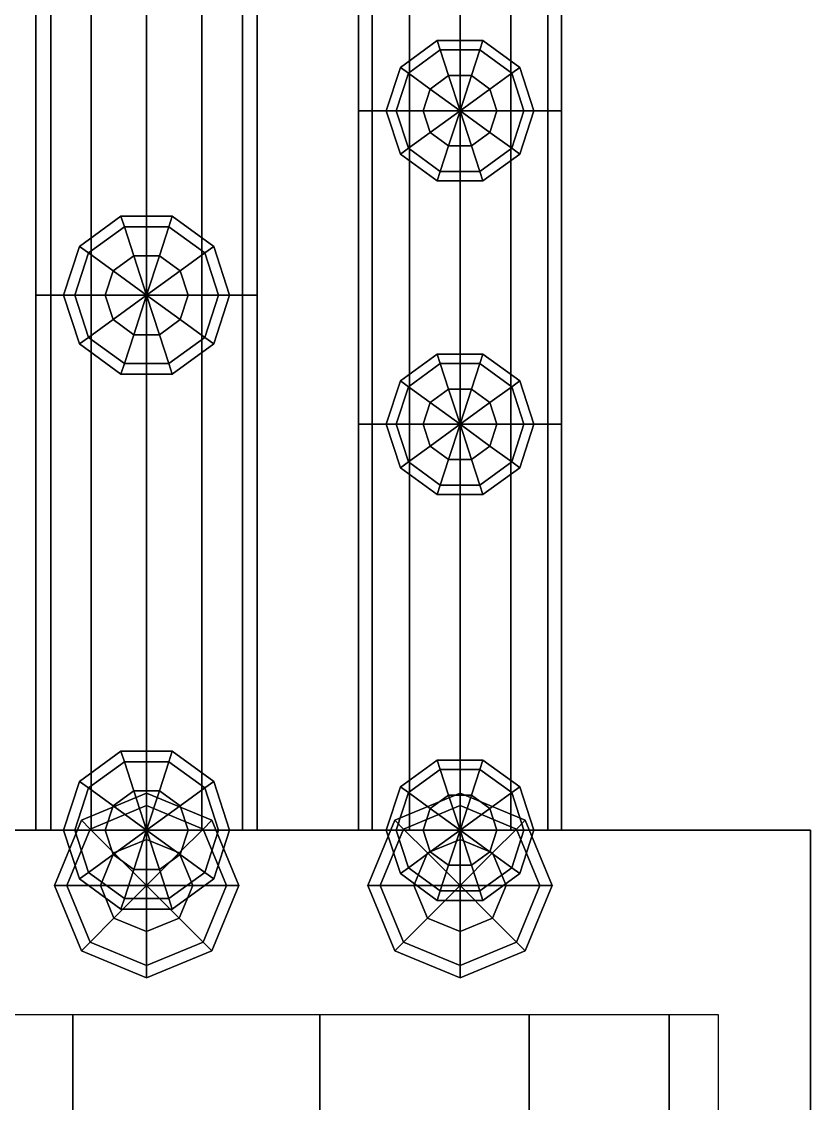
# Model space of a CAD drawing. Header units: metres. Extents: x -39 to 106, y -26 to 178.
# Drawn here: x 37.2 to 80, y 75.2 to 133.8 of the extents above; entities that cross this region are included whole.
import ezdxf

# ---------------------------------------------------------------- set-up
doc = ezdxf.new("R2010")
doc.units = ezdxf.units.M
for name, color, linetype in [('HAND_FINGER', 1, 'Continuous'), ('HAND_JOINT', 5, 'Continuous'), ('HAND_PALM', 3, 'Continuous')]:
    doc.layers.add(name, color=color, linetype=linetype)

msp = doc.modelspace()

# ---------------------------------------------------------------- linework, layer by layer
at = {"layer": 'HAND_FINGER'}
for points in [[(56.237, 129, 15.25), (55.5, 129, 12.5), (55.5, 143, 12.5), (56.237, 143, 15.25)], [(55.5, 129, 12.5), (56.237, 129, 9.75), (56.237, 143, 9.75), (55.5, 143, 12.5)], [(58.25, 129, 17.263), (56.237, 129, 15.25), (56.237, 143, 15.25), (58.25, 143, 17.263)], [(56.237, 129, 9.75), (58.25, 129, 7.737), (58.25, 143, 7.737), (56.237, 143, 9.75)], [(61, 129, 18), (58.25, 129, 17.263), (58.25, 143, 17.263), (61, 143, 18)], [(58.25, 129, 7.737), (61, 129, 7), (61, 143, 7), (58.25, 143, 7.737)], [(63.75, 129, 17.263), (61, 129, 18), (61, 143, 18), (63.75, 143, 17.263)], [(61, 129, 7), (63.75, 129, 7.737), (63.75, 143, 7.737), (61, 143, 7)], [(65.763, 129, 15.25), (63.75, 129, 17.263), (63.75, 143, 17.263), (65.763, 143, 15.25)], [(63.75, 129, 7.737), (65.763, 129, 9.75), (65.763, 143, 9.75), (63.75, 143, 7.737)], [(66.5, 129, 12.5), (65.763, 129, 15.25), (65.763, 143, 15.25), (66.5, 143, 12.5)], [(65.763, 129, 9.75), (66.5, 129, 12.5), (66.5, 143, 12.5), (65.763, 143, 9.75)], [(38.804, 119, 15.5), (38, 119, 12.5), (38, 141, 12.5), (38.804, 141, 15.5)], [(38, 119, 12.5), (38.804, 119, 9.5), (38.804, 141, 9.5), (38, 141, 12.5)], [(41, 119, 17.696), (38.804, 119, 15.5), (38.804, 141, 15.5), (41, 141, 17.696)], [(38.804, 119, 9.5), (41, 119, 7.304), (41, 141, 7.304), (38.804, 141, 9.5)], [(44, 119, 18.5), (41, 119, 17.696), (41, 141, 17.696), (44, 141, 18.5)], [(41, 119, 7.304), (44, 119, 6.5), (44, 141, 6.5), (41, 141, 7.304)], [(47, 119, 17.696), (44, 119, 18.5), (44, 141, 18.5), (47, 141, 17.696)], [(44, 119, 6.5), (47, 119, 7.304), (47, 141, 7.304), (44, 141, 6.5)], [(49.196, 119, 15.5), (47, 119, 17.696), (47, 141, 17.696), (49.196, 141, 15.5)], [(47, 119, 7.304), (49.196, 119, 9.5), (49.196, 141, 9.5), (47, 141, 7.304)], [(50, 119, 12.5), (49.196, 119, 15.5), (49.196, 141, 15.5), (50, 141, 12.5)], [(49.196, 119, 9.5), (50, 119, 12.5), (50, 141, 12.5), (49.196, 141, 9.5)], [(56.237, 112, 15.25), (55.5, 112, 12.5), (55.5, 129, 12.5), (56.237, 129, 15.25)], [(55.5, 112, 12.5), (56.237, 112, 9.75), (56.237, 129, 9.75), (55.5, 129, 12.5)], [(61, 129, 12.5), (56.237, 129, 15.25), (55.5, 129, 12.5), (61, 129, 12.5)], [(61, 129, 12.5), (55.5, 129, 12.5), (56.237, 129, 9.75), (61, 129, 12.5)], [(61, 129, 12.5), (56.237, 129, 15.25), (55.5, 129, 12.5), (61, 129, 12.5)], [(61, 129, 12.5), (55.5, 129, 12.5), (56.237, 129, 9.75), (61, 129, 12.5)], [(58.25, 112, 17.263), (56.237, 112, 15.25), (56.237, 129, 15.25), (58.25, 129, 17.263)], [(56.237, 112, 9.75), (58.25, 112, 7.737), (58.25, 129, 7.737), (56.237, 129, 9.75)], [(61, 129, 12.5), (58.25, 129, 17.263), (56.237, 129, 15.25), (61, 129, 12.5)], [(61, 129, 12.5), (56.237, 129, 9.75), (58.25, 129, 7.737), (61, 129, 12.5)], [(61, 129, 12.5), (58.25, 129, 17.263), (56.237, 129, 15.25), (61, 129, 12.5)], [(61, 129, 12.5), (56.237, 129, 9.75), (58.25, 129, 7.737), (61, 129, 12.5)], [(61, 112, 18), (58.25, 112, 17.263), (58.25, 129, 17.263), (61, 129, 18)], [(58.25, 112, 7.737), (61, 112, 7), (61, 129, 7), (58.25, 129, 7.737)], [(61, 129, 12.5), (61, 129, 18), (58.25, 129, 17.263), (61, 129, 12.5)], [(61, 129, 12.5), (58.25, 129, 7.737), (61, 129, 7), (61, 129, 12.5)], [(61, 129, 12.5), (61, 129, 18), (58.25, 129, 17.263), (61, 129, 12.5)], [(61, 129, 12.5), (58.25, 129, 7.737), (61, 129, 7), (61, 129, 12.5)], [(63.75, 112, 17.263), (61, 112, 18), (61, 129, 18), (63.75, 129, 17.263)], [(61, 112, 7), (63.75, 112, 7.737), (63.75, 129, 7.737), (61, 129, 7)], [(61, 129, 12.5), (66.5, 129, 12.5), (65.763, 129, 15.25), (61, 129, 12.5)], [(61, 129, 12.5), (65.763, 129, 15.25), (63.75, 129, 17.263), (61, 129, 12.5)], [(61, 129, 12.5), (63.75, 129, 17.263), (61, 129, 18), (61, 129, 12.5)], [(61, 129, 12.5), (61, 129, 7), (63.75, 129, 7.737), (61, 129, 12.5)], [(61, 129, 12.5), (63.75, 129, 7.737), (65.763, 129, 9.75), (61, 129, 12.5)], [(61, 129, 12.5), (65.763, 129, 9.75), (66.5, 129, 12.5), (61, 129, 12.5)], [(61, 129, 12.5), (66.5, 129, 12.5), (65.763, 129, 15.25), (61, 129, 12.5)], [(61, 129, 12.5), (65.763, 129, 15.25), (63.75, 129, 17.263), (61, 129, 12.5)], [(61, 129, 12.5), (63.75, 129, 17.263), (61, 129, 18), (61, 129, 12.5)], [(61, 129, 12.5), (61, 129, 7), (63.75, 129, 7.737), (61, 129, 12.5)], [(61, 129, 12.5), (63.75, 129, 7.737), (65.763, 129, 9.75), (61, 129, 12.5)], [(61, 129, 12.5), (65.763, 129, 9.75), (66.5, 129, 12.5), (61, 129, 12.5)], [(65.763, 112, 15.25), (63.75, 112, 17.263), (63.75, 129, 17.263), (65.763, 129, 15.25)], [(63.75, 112, 7.737), (65.763, 112, 9.75), (65.763, 129, 9.75), (63.75, 129, 7.737)], [(66.5, 112, 12.5), (65.763, 112, 15.25), (65.763, 129, 15.25), (66.5, 129, 12.5)], [(65.763, 112, 9.75), (66.5, 112, 12.5), (66.5, 129, 12.5), (65.763, 129, 9.75)], [(38.804, 90, 15.5), (38, 90, 12.5), (38, 119, 12.5), (38.804, 119, 15.5)], [(38, 90, 12.5), (38.804, 90, 9.5), (38.804, 119, 9.5), (38, 119, 12.5)], [(44, 119, 12.5), (38.804, 119, 15.5), (38, 119, 12.5), (44, 119, 12.5)], [(44, 119, 12.5), (38, 119, 12.5), (38.804, 119, 9.5), (44, 119, 12.5)], [(44, 119, 12.5), (38.804, 119, 15.5), (38, 119, 12.5), (44, 119, 12.5)], [(44, 119, 12.5), (38, 119, 12.5), (38.804, 119, 9.5), (44, 119, 12.5)], [(41, 90, 17.696), (38.804, 90, 15.5), (38.804, 119, 15.5), (41, 119, 17.696)], [(38.804, 90, 9.5), (41, 90, 7.304), (41, 119, 7.304), (38.804, 119, 9.5)], [(44, 119, 12.5), (41, 119, 17.696), (38.804, 119, 15.5), (44, 119, 12.5)], [(44, 119, 12.5), (38.804, 119, 9.5), (41, 119, 7.304), (44, 119, 12.5)], [(44, 119, 12.5), (41, 119, 17.696), (38.804, 119, 15.5), (44, 119, 12.5)], [(44, 119, 12.5), (38.804, 119, 9.5), (41, 119, 7.304), (44, 119, 12.5)], [(44, 90, 18.5), (41, 90, 17.696), (41, 119, 17.696), (44, 119, 18.5)], [(41, 90, 7.304), (44, 90, 6.5), (44, 119, 6.5), (41, 119, 7.304)], [(44, 119, 12.5), (44, 119, 18.5), (41, 119, 17.696), (44, 119, 12.5)], [(44, 119, 12.5), (41, 119, 7.304), (44, 119, 6.5), (44, 119, 12.5)], [(44, 119, 12.5), (44, 119, 18.5), (41, 119, 17.696), (44, 119, 12.5)], [(44, 119, 12.5), (41, 119, 7.304), (44, 119, 6.5), (44, 119, 12.5)], [(47, 90, 17.696), (44, 90, 18.5), (44, 119, 18.5), (47, 119, 17.696)], [(44, 90, 6.5), (47, 90, 7.304), (47, 119, 7.304), (44, 119, 6.5)], [(44, 119, 12.5), (50, 119, 12.5), (49.196, 119, 15.5), (44, 119, 12.5)], [(44, 119, 12.5), (49.196, 119, 15.5), (47, 119, 17.696), (44, 119, 12.5)], [(44, 119, 12.5), (47, 119, 17.696), (44, 119, 18.5), (44, 119, 12.5)], [(44, 119, 12.5), (44, 119, 6.5), (47, 119, 7.304), (44, 119, 12.5)], [(44, 119, 12.5), (47, 119, 7.304), (49.196, 119, 9.5), (44, 119, 12.5)], [(44, 119, 12.5), (49.196, 119, 9.5), (50, 119, 12.5), (44, 119, 12.5)], [(44, 119, 12.5), (50, 119, 12.5), (49.196, 119, 15.5), (44, 119, 12.5)], [(44, 119, 12.5), (49.196, 119, 15.5), (47, 119, 17.696), (44, 119, 12.5)], [(44, 119, 12.5), (47, 119, 17.696), (44, 119, 18.5), (44, 119, 12.5)], [(44, 119, 12.5), (44, 119, 6.5), (47, 119, 7.304), (44, 119, 12.5)], [(44, 119, 12.5), (47, 119, 7.304), (49.196, 119, 9.5), (44, 119, 12.5)], [(44, 119, 12.5), (49.196, 119, 9.5), (50, 119, 12.5), (44, 119, 12.5)], [(49.196, 90, 15.5), (47, 90, 17.696), (47, 119, 17.696), (49.196, 119, 15.5)], [(47, 90, 7.304), (49.196, 90, 9.5), (49.196, 119, 9.5), (47, 119, 7.304)], [(50, 90, 12.5), (49.196, 90, 15.5), (49.196, 119, 15.5), (50, 119, 12.5)], [(49.196, 90, 9.5), (50, 90, 12.5), (50, 119, 12.5), (49.196, 119, 9.5)], [(56.237, 90, 15.25), (55.5, 90, 12.5), (55.5, 112, 12.5), (56.237, 112, 15.25)], [(55.5, 90, 12.5), (56.237, 90, 9.75), (56.237, 112, 9.75), (55.5, 112, 12.5)], [(61, 112, 12.5), (56.237, 112, 15.25), (55.5, 112, 12.5), (61, 112, 12.5)], [(61, 112, 12.5), (55.5, 112, 12.5), (56.237, 112, 9.75), (61, 112, 12.5)], [(61, 112, 12.5), (56.237, 112, 15.25), (55.5, 112, 12.5), (61, 112, 12.5)], [(61, 112, 12.5), (55.5, 112, 12.5), (56.237, 112, 9.75), (61, 112, 12.5)], [(58.25, 90, 17.263), (56.237, 90, 15.25), (56.237, 112, 15.25), (58.25, 112, 17.263)], [(56.237, 90, 9.75), (58.25, 90, 7.737), (58.25, 112, 7.737), (56.237, 112, 9.75)], [(61, 112, 12.5), (58.25, 112, 17.263), (56.237, 112, 15.25), (61, 112, 12.5)], [(61, 112, 12.5), (56.237, 112, 9.75), (58.25, 112, 7.737), (61, 112, 12.5)], [(61, 112, 12.5), (58.25, 112, 17.263), (56.237, 112, 15.25), (61, 112, 12.5)], [(61, 112, 12.5), (56.237, 112, 9.75), (58.25, 112, 7.737), (61, 112, 12.5)], [(61, 90, 18), (58.25, 90, 17.263), (58.25, 112, 17.263), (61, 112, 18)], [(58.25, 90, 7.737), (61, 90, 7), (61, 112, 7), (58.25, 112, 7.737)], [(61, 112, 12.5), (61, 112, 18), (58.25, 112, 17.263), (61, 112, 12.5)], [(61, 112, 12.5), (58.25, 112, 7.737), (61, 112, 7), (61, 112, 12.5)], [(61, 112, 12.5), (61, 112, 18), (58.25, 112, 17.263), (61, 112, 12.5)], [(61, 112, 12.5), (58.25, 112, 7.737), (61, 112, 7), (61, 112, 12.5)], [(63.75, 90, 17.263), (61, 90, 18), (61, 112, 18), (63.75, 112, 17.263)], [(61, 90, 7), (63.75, 90, 7.737), (63.75, 112, 7.737), (61, 112, 7)], [(61, 112, 12.5), (66.5, 112, 12.5), (65.763, 112, 15.25), (61, 112, 12.5)], [(61, 112, 12.5), (65.763, 112, 15.25), (63.75, 112, 17.263), (61, 112, 12.5)], [(61, 112, 12.5), (63.75, 112, 17.263), (61, 112, 18), (61, 112, 12.5)], [(61, 112, 12.5), (61, 112, 7), (63.75, 112, 7.737), (61, 112, 12.5)], [(61, 112, 12.5), (63.75, 112, 7.737), (65.763, 112, 9.75), (61, 112, 12.5)], [(61, 112, 12.5), (65.763, 112, 9.75), (66.5, 112, 12.5), (61, 112, 12.5)], [(61, 112, 12.5), (66.5, 112, 12.5), (65.763, 112, 15.25), (61, 112, 12.5)], [(61, 112, 12.5), (65.763, 112, 15.25), (63.75, 112, 17.263), (61, 112, 12.5)], [(61, 112, 12.5), (63.75, 112, 17.263), (61, 112, 18), (61, 112, 12.5)], [(61, 112, 12.5), (61, 112, 7), (63.75, 112, 7.737), (61, 112, 12.5)], [(61, 112, 12.5), (63.75, 112, 7.737), (65.763, 112, 9.75), (61, 112, 12.5)], [(61, 112, 12.5), (65.763, 112, 9.75), (66.5, 112, 12.5), (61, 112, 12.5)], [(65.763, 90, 15.25), (63.75, 90, 17.263), (63.75, 112, 17.263), (65.763, 112, 15.25)], [(63.75, 90, 7.737), (65.763, 90, 9.75), (65.763, 112, 9.75), (63.75, 112, 7.737)], [(66.5, 90, 12.5), (65.763, 90, 15.25), (65.763, 112, 15.25), (66.5, 112, 12.5)], [(65.763, 90, 9.75), (66.5, 90, 12.5), (66.5, 112, 12.5), (65.763, 112, 9.75)], [(44, 90, 12.5), (38.804, 90, 15.5), (38, 90, 12.5), (44, 90, 12.5)], [(44, 90, 12.5), (38, 90, 12.5), (38.804, 90, 9.5), (44, 90, 12.5)], [(44, 90, 12.5), (41, 90, 17.696), (38.804, 90, 15.5), (44, 90, 12.5)], [(44, 90, 12.5), (38.804, 90, 9.5), (41, 90, 7.304), (44, 90, 12.5)], [(44, 90, 12.5), (44, 90, 18.5), (41, 90, 17.696), (44, 90, 12.5)], [(44, 90, 12.5), (41, 90, 7.304), (44, 90, 6.5), (44, 90, 12.5)], [(44, 90, 12.5), (50, 90, 12.5), (49.196, 90, 15.5), (44, 90, 12.5)], [(44, 90, 12.5), (49.196, 90, 15.5), (47, 90, 17.696), (44, 90, 12.5)], [(44, 90, 12.5), (47, 90, 17.696), (44, 90, 18.5), (44, 90, 12.5)], [(44, 90, 12.5), (44, 90, 6.5), (47, 90, 7.304), (44, 90, 12.5)], [(44, 90, 12.5), (47, 90, 7.304), (49.196, 90, 9.5), (44, 90, 12.5)], [(44, 90, 12.5), (49.196, 90, 9.5), (50, 90, 12.5), (44, 90, 12.5)], [(61, 90, 12.5), (56.237, 90, 15.25), (55.5, 90, 12.5), (61, 90, 12.5)], [(61, 90, 12.5), (55.5, 90, 12.5), (56.237, 90, 9.75), (61, 90, 12.5)], [(61, 90, 12.5), (58.25, 90, 17.263), (56.237, 90, 15.25), (61, 90, 12.5)], [(61, 90, 12.5), (56.237, 90, 9.75), (58.25, 90, 7.737), (61, 90, 12.5)], [(61, 90, 12.5), (61, 90, 18), (58.25, 90, 17.263), (61, 90, 12.5)], [(61, 90, 12.5), (58.25, 90, 7.737), (61, 90, 7), (61, 90, 12.5)], [(61, 90, 12.5), (66.5, 90, 12.5), (65.763, 90, 15.25), (61, 90, 12.5)], [(61, 90, 12.5), (65.763, 90, 15.25), (63.75, 90, 17.263), (61, 90, 12.5)], [(61, 90, 12.5), (63.75, 90, 17.263), (61, 90, 18), (61, 90, 12.5)], [(61, 90, 12.5), (61, 90, 7), (63.75, 90, 7.737), (61, 90, 12.5)], [(61, 90, 12.5), (63.75, 90, 7.737), (65.763, 90, 9.75), (61, 90, 12.5)], [(61, 90, 12.5), (65.763, 90, 9.75), (66.5, 90, 12.5), (61, 90, 12.5)]]:
    msp.add_3dface(points, dxfattribs=at)
at = {"layer": 'HAND_JOINT'}
for points in [[(59.93, 132.295, 10.5), (58.197, 131.036, 10.5), (57.764, 131.351, 12.5), (59.764, 132.804, 12.5)], [(59.764, 132.804, 12.5), (57.764, 131.351, 12.5), (58.197, 131.036, 14.5), (59.93, 132.295, 14.5)], [(62.07, 132.295, 10.5), (59.93, 132.295, 10.5), (59.764, 132.804, 12.5), (62.236, 132.804, 12.5)], [(62.236, 132.804, 12.5), (59.764, 132.804, 12.5), (59.93, 132.295, 14.5), (62.07, 132.295, 14.5)], [(63.803, 131.036, 10.5), (62.07, 132.295, 10.5), (62.236, 132.804, 12.5), (64.236, 131.351, 12.5)], [(64.236, 131.351, 12.5), (62.236, 132.804, 12.5), (62.07, 132.295, 14.5), (63.803, 131.036, 14.5)], [(60.382, 130.902, 9.036), (59.382, 130.176, 9.036), (58.197, 131.036, 10.5), (59.93, 132.295, 10.5)], [(59.93, 132.295, 14.5), (58.197, 131.036, 14.5), (59.382, 130.176, 15.964), (60.382, 130.902, 15.964)], [(61.618, 130.902, 9.036), (60.382, 130.902, 9.036), (59.93, 132.295, 10.5), (62.07, 132.295, 10.5)], [(62.07, 132.295, 14.5), (59.93, 132.295, 14.5), (60.382, 130.902, 15.964), (61.618, 130.902, 15.964)], [(62.618, 130.176, 9.036), (61.618, 130.902, 9.036), (62.07, 132.295, 10.5), (63.803, 131.036, 10.5)], [(63.803, 131.036, 14.5), (62.07, 132.295, 14.5), (61.618, 130.902, 15.964), (62.618, 130.176, 15.964)], [(58.197, 131.036, 10.5), (57.536, 129, 10.5), (57, 129, 12.5), (57.764, 131.351, 12.5)], [(57.764, 131.351, 12.5), (57, 129, 12.5), (57.536, 129, 14.5), (58.197, 131.036, 14.5)], [(64.464, 129, 10.5), (63.803, 131.036, 10.5), (64.236, 131.351, 12.5), (65, 129, 12.5)], [(65, 129, 12.5), (64.236, 131.351, 12.5), (63.803, 131.036, 14.5), (64.464, 129, 14.5)], [(59.382, 130.176, 9.036), (59, 129, 9.036), (57.536, 129, 10.5), (58.197, 131.036, 10.5)], [(58.197, 131.036, 14.5), (57.536, 129, 14.5), (59, 129, 15.964), (59.382, 130.176, 15.964)], [(61, 129, 8.5), (61, 129, 8.5), (59.382, 130.176, 9.036), (60.382, 130.902, 9.036)], [(60.382, 130.902, 15.964), (59.382, 130.176, 15.964), (61, 129, 16.5)], [(61, 129, 8.5), (61, 129, 8.5), (60.382, 130.902, 9.036), (61.618, 130.902, 9.036)], [(61.618, 130.902, 15.964), (60.382, 130.902, 15.964), (61, 129, 16.5)], [(61, 129, 8.5), (61, 129, 8.5), (61.618, 130.902, 9.036), (62.618, 130.176, 9.036)], [(62.618, 130.176, 15.964), (61.618, 130.902, 15.964), (61, 129, 16.5)], [(63, 129, 9.036), (62.618, 130.176, 9.036), (63.803, 131.036, 10.5), (64.464, 129, 10.5)], [(64.464, 129, 14.5), (63.803, 131.036, 14.5), (62.618, 130.176, 15.964), (63, 129, 15.964)], [(61, 129, 8.5), (61, 129, 8.5), (59, 129, 9.036), (59.382, 130.176, 9.036)], [(59.382, 130.176, 15.964), (59, 129, 15.964), (61, 129, 16.5)], [(61, 129, 8.5), (61, 129, 8.5), (62.618, 130.176, 9.036), (63, 129, 9.036)], [(63, 129, 15.964), (62.618, 130.176, 15.964), (61, 129, 16.5)], [(57.536, 129, 10.5), (58.197, 126.964, 10.5), (57.764, 126.649, 12.5), (57, 129, 12.5)], [(57, 129, 12.5), (57.764, 126.649, 12.5), (58.197, 126.964, 14.5), (57.536, 129, 14.5)], [(59, 129, 9.036), (59.382, 127.824, 9.036), (58.197, 126.964, 10.5), (57.536, 129, 10.5)], [(57.536, 129, 14.5), (58.197, 126.964, 14.5), (59.382, 127.824, 15.964), (59, 129, 15.964)], [(61, 129, 8.5), (61, 129, 8.5), (59.382, 127.824, 9.036), (59, 129, 9.036)], [(59, 129, 15.964), (59.382, 127.824, 15.964), (61, 129, 16.5)], [(61, 129, 8.5), (61, 129, 8.5), (60.382, 127.098, 9.036), (59.382, 127.824, 9.036)], [(59.382, 127.824, 15.964), (60.382, 127.098, 15.964), (61, 129, 16.5)], [(61, 129, 8.5), (61, 129, 8.5), (61.618, 127.098, 9.036), (60.382, 127.098, 9.036)], [(60.382, 127.098, 15.964), (61.618, 127.098, 15.964), (61, 129, 16.5)], [(61, 129, 8.5), (61, 129, 8.5), (62.618, 127.824, 9.036), (61.618, 127.098, 9.036)], [(61.618, 127.098, 15.964), (62.618, 127.824, 15.964), (61, 129, 16.5)], [(61, 129, 8.5), (61, 129, 8.5), (63, 129, 9.036), (62.618, 127.824, 9.036)], [(62.618, 127.824, 15.964), (63, 129, 15.964), (61, 129, 16.5)], [(62.618, 127.824, 9.036), (63, 129, 9.036), (64.464, 129, 10.5), (63.803, 126.964, 10.5)], [(63.803, 126.964, 14.5), (64.464, 129, 14.5), (63, 129, 15.964), (62.618, 127.824, 15.964)], [(63.803, 126.964, 10.5), (64.464, 129, 10.5), (65, 129, 12.5), (64.236, 126.649, 12.5)], [(64.236, 126.649, 12.5), (65, 129, 12.5), (64.464, 129, 14.5), (63.803, 126.964, 14.5)], [(59.382, 127.824, 9.036), (60.382, 127.098, 9.036), (59.93, 125.705, 10.5), (58.197, 126.964, 10.5)], [(58.197, 126.964, 14.5), (59.93, 125.705, 14.5), (60.382, 127.098, 15.964), (59.382, 127.824, 15.964)], [(61.618, 127.098, 9.036), (62.618, 127.824, 9.036), (63.803, 126.964, 10.5), (62.07, 125.705, 10.5)], [(62.07, 125.705, 14.5), (63.803, 126.964, 14.5), (62.618, 127.824, 15.964), (61.618, 127.098, 15.964)], [(58.197, 126.964, 10.5), (59.93, 125.705, 10.5), (59.764, 125.196, 12.5), (57.764, 126.649, 12.5)], [(57.764, 126.649, 12.5), (59.764, 125.196, 12.5), (59.93, 125.705, 14.5), (58.197, 126.964, 14.5)], [(60.382, 127.098, 9.036), (61.618, 127.098, 9.036), (62.07, 125.705, 10.5), (59.93, 125.705, 10.5)], [(59.93, 125.705, 14.5), (62.07, 125.705, 14.5), (61.618, 127.098, 15.964), (60.382, 127.098, 15.964)], [(62.07, 125.705, 10.5), (63.803, 126.964, 10.5), (64.236, 126.649, 12.5), (62.236, 125.196, 12.5)], [(62.236, 125.196, 12.5), (64.236, 126.649, 12.5), (63.803, 126.964, 14.5), (62.07, 125.705, 14.5)], [(59.93, 125.705, 10.5), (62.07, 125.705, 10.5), (62.236, 125.196, 12.5), (59.764, 125.196, 12.5)], [(59.764, 125.196, 12.5), (62.236, 125.196, 12.5), (62.07, 125.705, 14.5), (59.93, 125.705, 14.5)], [(42.796, 122.706, 10.25), (40.847, 121.291, 10.25), (40.359, 121.645, 12.5), (42.609, 123.28, 12.5)], [(42.609, 123.28, 12.5), (40.359, 121.645, 12.5), (40.847, 121.291, 14.75), (42.796, 122.706, 14.75)], [(45.204, 122.706, 10.25), (42.796, 122.706, 10.25), (42.609, 123.28, 12.5), (45.391, 123.28, 12.5)], [(45.391, 123.28, 12.5), (42.609, 123.28, 12.5), (42.796, 122.706, 14.75), (45.204, 122.706, 14.75)], [(47.153, 121.291, 10.25), (45.204, 122.706, 10.25), (45.391, 123.28, 12.5), (47.641, 121.645, 12.5)], [(47.641, 121.645, 12.5), (45.391, 123.28, 12.5), (45.204, 122.706, 14.75), (47.153, 121.291, 14.75)], [(43.305, 121.14, 8.603), (42.18, 120.323, 8.603), (40.847, 121.291, 10.25), (42.796, 122.706, 10.25)], [(42.796, 122.706, 14.75), (40.847, 121.291, 14.75), (42.18, 120.323, 16.397), (43.305, 121.14, 16.397)], [(44.695, 121.14, 8.603), (43.305, 121.14, 8.603), (42.796, 122.706, 10.25), (45.204, 122.706, 10.25)], [(45.204, 122.706, 14.75), (42.796, 122.706, 14.75), (43.305, 121.14, 16.397), (44.695, 121.14, 16.397)], [(45.82, 120.323, 8.603), (44.695, 121.14, 8.603), (45.204, 122.706, 10.25), (47.153, 121.291, 10.25)], [(47.153, 121.291, 14.75), (45.204, 122.706, 14.75), (44.695, 121.14, 16.397), (45.82, 120.323, 16.397)], [(40.847, 121.291, 10.25), (40.103, 119, 10.25), (39.5, 119, 12.5), (40.359, 121.645, 12.5)], [(40.359, 121.645, 12.5), (39.5, 119, 12.5), (40.103, 119, 14.75), (40.847, 121.291, 14.75)], [(47.897, 119, 10.25), (47.153, 121.291, 10.25), (47.641, 121.645, 12.5), (48.5, 119, 12.5)], [(48.5, 119, 12.5), (47.641, 121.645, 12.5), (47.153, 121.291, 14.75), (47.897, 119, 14.75)], [(42.18, 120.323, 8.603), (41.75, 119, 8.603), (40.103, 119, 10.25), (40.847, 121.291, 10.25)], [(40.847, 121.291, 14.75), (40.103, 119, 14.75), (41.75, 119, 16.397), (42.18, 120.323, 16.397)], [(44, 119, 8), (44, 119, 8), (42.18, 120.323, 8.603), (43.305, 121.14, 8.603)], [(43.305, 121.14, 16.397), (42.18, 120.323, 16.397), (44, 119, 17)], [(44, 119, 8), (44, 119, 8), (43.305, 121.14, 8.603), (44.695, 121.14, 8.603)], [(44.695, 121.14, 16.397), (43.305, 121.14, 16.397), (44, 119, 17)], [(44, 119, 8), (44, 119, 8), (44.695, 121.14, 8.603), (45.82, 120.323, 8.603)], [(45.82, 120.323, 16.397), (44.695, 121.14, 16.397), (44, 119, 17)], [(46.25, 119, 8.603), (45.82, 120.323, 8.603), (47.153, 121.291, 10.25), (47.897, 119, 10.25)], [(47.897, 119, 14.75), (47.153, 121.291, 14.75), (45.82, 120.323, 16.397), (46.25, 119, 16.397)], [(44, 119, 8), (44, 119, 8), (41.75, 119, 8.603), (42.18, 120.323, 8.603)], [(42.18, 120.323, 16.397), (41.75, 119, 16.397), (44, 119, 17)], [(44, 119, 8), (44, 119, 8), (45.82, 120.323, 8.603), (46.25, 119, 8.603)], [(46.25, 119, 16.397), (45.82, 120.323, 16.397), (44, 119, 17)], [(40.103, 119, 10.25), (40.847, 116.709, 10.25), (40.359, 116.355, 12.5), (39.5, 119, 12.5)], [(39.5, 119, 12.5), (40.359, 116.355, 12.5), (40.847, 116.709, 14.75), (40.103, 119, 14.75)], [(41.75, 119, 8.603), (42.18, 117.677, 8.603), (40.847, 116.709, 10.25), (40.103, 119, 10.25)], [(40.103, 119, 14.75), (40.847, 116.709, 14.75), (42.18, 117.677, 16.397), (41.75, 119, 16.397)], [(44, 119, 8), (44, 119, 8), (42.18, 117.677, 8.603), (41.75, 119, 8.603)], [(41.75, 119, 16.397), (42.18, 117.677, 16.397), (44, 119, 17)], [(44, 119, 8), (44, 119, 8), (43.305, 116.86, 8.603), (42.18, 117.677, 8.603)], [(42.18, 117.677, 16.397), (43.305, 116.86, 16.397), (44, 119, 17)], [(44, 119, 8), (44, 119, 8), (44.695, 116.86, 8.603), (43.305, 116.86, 8.603)], [(43.305, 116.86, 16.397), (44.695, 116.86, 16.397), (44, 119, 17)], [(44, 119, 8), (44, 119, 8), (45.82, 117.677, 8.603), (44.695, 116.86, 8.603)], [(44.695, 116.86, 16.397), (45.82, 117.677, 16.397), (44, 119, 17)], [(44, 119, 8), (44, 119, 8), (46.25, 119, 8.603), (45.82, 117.677, 8.603)], [(45.82, 117.677, 16.397), (46.25, 119, 16.397), (44, 119, 17)], [(45.82, 117.677, 8.603), (46.25, 119, 8.603), (47.897, 119, 10.25), (47.153, 116.709, 10.25)], [(47.153, 116.709, 14.75), (47.897, 119, 14.75), (46.25, 119, 16.397), (45.82, 117.677, 16.397)], [(47.153, 116.709, 10.25), (47.897, 119, 10.25), (48.5, 119, 12.5), (47.641, 116.355, 12.5)], [(47.641, 116.355, 12.5), (48.5, 119, 12.5), (47.897, 119, 14.75), (47.153, 116.709, 14.75)], [(42.18, 117.677, 8.603), (43.305, 116.86, 8.603), (42.796, 115.294, 10.25), (40.847, 116.709, 10.25)], [(40.847, 116.709, 14.75), (42.796, 115.294, 14.75), (43.305, 116.86, 16.397), (42.18, 117.677, 16.397)], [(44.695, 116.86, 8.603), (45.82, 117.677, 8.603), (47.153, 116.709, 10.25), (45.204, 115.294, 10.25)], [(45.204, 115.294, 14.75), (47.153, 116.709, 14.75), (45.82, 117.677, 16.397), (44.695, 116.86, 16.397)], [(40.847, 116.709, 10.25), (42.796, 115.294, 10.25), (42.609, 114.72, 12.5), (40.359, 116.355, 12.5)], [(40.359, 116.355, 12.5), (42.609, 114.72, 12.5), (42.796, 115.294, 14.75), (40.847, 116.709, 14.75)], [(43.305, 116.86, 8.603), (44.695, 116.86, 8.603), (45.204, 115.294, 10.25), (42.796, 115.294, 10.25)], [(42.796, 115.294, 14.75), (45.204, 115.294, 14.75), (44.695, 116.86, 16.397), (43.305, 116.86, 16.397)], [(45.204, 115.294, 10.25), (47.153, 116.709, 10.25), (47.641, 116.355, 12.5), (45.391, 114.72, 12.5)], [(45.391, 114.72, 12.5), (47.641, 116.355, 12.5), (47.153, 116.709, 14.75), (45.204, 115.294, 14.75)], [(59.93, 115.295, 10.5), (58.197, 114.036, 10.5), (57.764, 114.351, 12.5), (59.764, 115.804, 12.5)], [(59.764, 115.804, 12.5), (57.764, 114.351, 12.5), (58.197, 114.036, 14.5), (59.93, 115.295, 14.5)], [(62.07, 115.295, 10.5), (59.93, 115.295, 10.5), (59.764, 115.804, 12.5), (62.236, 115.804, 12.5)], [(62.236, 115.804, 12.5), (59.764, 115.804, 12.5), (59.93, 115.295, 14.5), (62.07, 115.295, 14.5)], [(63.803, 114.036, 10.5), (62.07, 115.295, 10.5), (62.236, 115.804, 12.5), (64.236, 114.351, 12.5)], [(64.236, 114.351, 12.5), (62.236, 115.804, 12.5), (62.07, 115.295, 14.5), (63.803, 114.036, 14.5)], [(42.796, 115.294, 10.25), (45.204, 115.294, 10.25), (45.391, 114.72, 12.5), (42.609, 114.72, 12.5)], [(42.609, 114.72, 12.5), (45.391, 114.72, 12.5), (45.204, 115.294, 14.75), (42.796, 115.294, 14.75)], [(60.382, 113.902, 9.036), (59.382, 113.176, 9.036), (58.197, 114.036, 10.5), (59.93, 115.295, 10.5)], [(59.93, 115.295, 14.5), (58.197, 114.036, 14.5), (59.382, 113.176, 15.964), (60.382, 113.902, 15.964)], [(61.618, 113.902, 9.036), (60.382, 113.902, 9.036), (59.93, 115.295, 10.5), (62.07, 115.295, 10.5)], [(62.07, 115.295, 14.5), (59.93, 115.295, 14.5), (60.382, 113.902, 15.964), (61.618, 113.902, 15.964)], [(62.618, 113.176, 9.036), (61.618, 113.902, 9.036), (62.07, 115.295, 10.5), (63.803, 114.036, 10.5)], [(63.803, 114.036, 14.5), (62.07, 115.295, 14.5), (61.618, 113.902, 15.964), (62.618, 113.176, 15.964)], [(58.197, 114.036, 10.5), (57.536, 112, 10.5), (57, 112, 12.5), (57.764, 114.351, 12.5)], [(57.764, 114.351, 12.5), (57, 112, 12.5), (57.536, 112, 14.5), (58.197, 114.036, 14.5)], [(64.464, 112, 10.5), (63.803, 114.036, 10.5), (64.236, 114.351, 12.5), (65, 112, 12.5)], [(65, 112, 12.5), (64.236, 114.351, 12.5), (63.803, 114.036, 14.5), (64.464, 112, 14.5)], [(59.382, 113.176, 9.036), (59, 112, 9.036), (57.536, 112, 10.5), (58.197, 114.036, 10.5)], [(58.197, 114.036, 14.5), (57.536, 112, 14.5), (59, 112, 15.964), (59.382, 113.176, 15.964)], [(61, 112, 8.5), (61, 112, 8.5), (59.382, 113.176, 9.036), (60.382, 113.902, 9.036)], [(60.382, 113.902, 15.964), (59.382, 113.176, 15.964), (61, 112, 16.5)], [(61, 112, 8.5), (61, 112, 8.5), (60.382, 113.902, 9.036), (61.618, 113.902, 9.036)], [(61.618, 113.902, 15.964), (60.382, 113.902, 15.964), (61, 112, 16.5)], [(61, 112, 8.5), (61, 112, 8.5), (61.618, 113.902, 9.036), (62.618, 113.176, 9.036)], [(62.618, 113.176, 15.964), (61.618, 113.902, 15.964), (61, 112, 16.5)], [(63, 112, 9.036), (62.618, 113.176, 9.036), (63.803, 114.036, 10.5), (64.464, 112, 10.5)], [(64.464, 112, 14.5), (63.803, 114.036, 14.5), (62.618, 113.176, 15.964), (63, 112, 15.964)], [(61, 112, 8.5), (61, 112, 8.5), (59, 112, 9.036), (59.382, 113.176, 9.036)], [(59.382, 113.176, 15.964), (59, 112, 15.964), (61, 112, 16.5)], [(61, 112, 8.5), (61, 112, 8.5), (62.618, 113.176, 9.036), (63, 112, 9.036)], [(63, 112, 15.964), (62.618, 113.176, 15.964), (61, 112, 16.5)], [(57.536, 112, 10.5), (58.197, 109.964, 10.5), (57.764, 109.649, 12.5), (57, 112, 12.5)], [(57, 112, 12.5), (57.764, 109.649, 12.5), (58.197, 109.964, 14.5), (57.536, 112, 14.5)], [(59, 112, 9.036), (59.382, 110.824, 9.036), (58.197, 109.964, 10.5), (57.536, 112, 10.5)], [(57.536, 112, 14.5), (58.197, 109.964, 14.5), (59.382, 110.824, 15.964), (59, 112, 15.964)], [(61, 112, 8.5), (61, 112, 8.5), (59.382, 110.824, 9.036), (59, 112, 9.036)], [(59, 112, 15.964), (59.382, 110.824, 15.964), (61, 112, 16.5)], [(61, 112, 8.5), (61, 112, 8.5), (60.382, 110.098, 9.036), (59.382, 110.824, 9.036)], [(59.382, 110.824, 15.964), (60.382, 110.098, 15.964), (61, 112, 16.5)], [(61, 112, 8.5), (61, 112, 8.5), (61.618, 110.098, 9.036), (60.382, 110.098, 9.036)], [(60.382, 110.098, 15.964), (61.618, 110.098, 15.964), (61, 112, 16.5)], [(61, 112, 8.5), (61, 112, 8.5), (62.618, 110.824, 9.036), (61.618, 110.098, 9.036)], [(61.618, 110.098, 15.964), (62.618, 110.824, 15.964), (61, 112, 16.5)], [(61, 112, 8.5), (61, 112, 8.5), (63, 112, 9.036), (62.618, 110.824, 9.036)], [(62.618, 110.824, 15.964), (63, 112, 15.964), (61, 112, 16.5)], [(62.618, 110.824, 9.036), (63, 112, 9.036), (64.464, 112, 10.5), (63.803, 109.964, 10.5)], [(63.803, 109.964, 14.5), (64.464, 112, 14.5), (63, 112, 15.964), (62.618, 110.824, 15.964)], [(63.803, 109.964, 10.5), (64.464, 112, 10.5), (65, 112, 12.5), (64.236, 109.649, 12.5)], [(64.236, 109.649, 12.5), (65, 112, 12.5), (64.464, 112, 14.5), (63.803, 109.964, 14.5)], [(59.382, 110.824, 9.036), (60.382, 110.098, 9.036), (59.93, 108.705, 10.5), (58.197, 109.964, 10.5)], [(58.197, 109.964, 14.5), (59.93, 108.705, 14.5), (60.382, 110.098, 15.964), (59.382, 110.824, 15.964)], [(61.618, 110.098, 9.036), (62.618, 110.824, 9.036), (63.803, 109.964, 10.5), (62.07, 108.705, 10.5)], [(62.07, 108.705, 14.5), (63.803, 109.964, 14.5), (62.618, 110.824, 15.964), (61.618, 110.098, 15.964)], [(58.197, 109.964, 10.5), (59.93, 108.705, 10.5), (59.764, 108.196, 12.5), (57.764, 109.649, 12.5)], [(57.764, 109.649, 12.5), (59.764, 108.196, 12.5), (59.93, 108.705, 14.5), (58.197, 109.964, 14.5)], [(60.382, 110.098, 9.036), (61.618, 110.098, 9.036), (62.07, 108.705, 10.5), (59.93, 108.705, 10.5)], [(59.93, 108.705, 14.5), (62.07, 108.705, 14.5), (61.618, 110.098, 15.964), (60.382, 110.098, 15.964)], [(62.07, 108.705, 10.5), (63.803, 109.964, 10.5), (64.236, 109.649, 12.5), (62.236, 108.196, 12.5)], [(62.236, 108.196, 12.5), (64.236, 109.649, 12.5), (63.803, 109.964, 14.5), (62.07, 108.705, 14.5)], [(59.93, 108.705, 10.5), (62.07, 108.705, 10.5), (62.236, 108.196, 12.5), (59.764, 108.196, 12.5)], [(59.764, 108.196, 12.5), (62.236, 108.196, 12.5), (62.07, 108.705, 14.5), (59.93, 108.705, 14.5)], [(42.796, 93.706, 10.25), (40.847, 92.291, 10.25), (40.359, 92.645, 12.5), (42.609, 94.28, 12.5)], [(42.609, 94.28, 12.5), (40.359, 92.645, 12.5), (40.847, 92.291, 14.75), (42.796, 93.706, 14.75)], [(45.204, 93.706, 10.25), (42.796, 93.706, 10.25), (42.609, 94.28, 12.5), (45.391, 94.28, 12.5)], [(45.391, 94.28, 12.5), (42.609, 94.28, 12.5), (42.796, 93.706, 14.75), (45.204, 93.706, 14.75)], [(47.153, 92.291, 10.25), (45.204, 93.706, 10.25), (45.391, 94.28, 12.5), (47.641, 92.645, 12.5)], [(47.641, 92.645, 12.5), (45.391, 94.28, 12.5), (45.204, 93.706, 14.75), (47.153, 92.291, 14.75)], [(43.305, 92.14, 8.603), (42.18, 91.323, 8.603), (40.847, 92.291, 10.25), (42.796, 93.706, 10.25)], [(42.796, 93.706, 14.75), (40.847, 92.291, 14.75), (42.18, 91.323, 16.397), (43.305, 92.14, 16.397)], [(44.695, 92.14, 8.603), (43.305, 92.14, 8.603), (42.796, 93.706, 10.25), (45.204, 93.706, 10.25)], [(45.204, 93.706, 14.75), (42.796, 93.706, 14.75), (43.305, 92.14, 16.397), (44.695, 92.14, 16.397)], [(45.82, 91.323, 8.603), (44.695, 92.14, 8.603), (45.204, 93.706, 10.25), (47.153, 92.291, 10.25)], [(47.153, 92.291, 14.75), (45.204, 93.706, 14.75), (44.695, 92.14, 16.397), (45.82, 91.323, 16.397)], [(59.93, 93.295, 10.5), (58.197, 92.036, 10.5), (57.764, 92.351, 12.5), (59.764, 93.804, 12.5)], [(59.764, 93.804, 12.5), (57.764, 92.351, 12.5), (58.197, 92.036, 14.5), (59.93, 93.295, 14.5)], [(60.382, 91.902, 9.036), (59.382, 91.176, 9.036), (58.197, 92.036, 10.5), (59.93, 93.295, 10.5)], [(59.93, 93.295, 14.5), (58.197, 92.036, 14.5), (59.382, 91.176, 15.964), (60.382, 91.902, 15.964)], [(62.07, 93.295, 10.5), (59.93, 93.295, 10.5), (59.764, 93.804, 12.5), (62.236, 93.804, 12.5)], [(62.236, 93.804, 12.5), (59.764, 93.804, 12.5), (59.93, 93.295, 14.5), (62.07, 93.295, 14.5)], [(61.618, 91.902, 9.036), (60.382, 91.902, 9.036), (59.93, 93.295, 10.5), (62.07, 93.295, 10.5)], [(62.07, 93.295, 14.5), (59.93, 93.295, 14.5), (60.382, 91.902, 15.964), (61.618, 91.902, 15.964)], [(62.618, 91.176, 9.036), (61.618, 91.902, 9.036), (62.07, 93.295, 10.5), (63.803, 92.036, 10.5)], [(63.803, 92.036, 14.5), (62.07, 93.295, 14.5), (61.618, 91.902, 15.964), (62.618, 91.176, 15.964)], [(63.803, 92.036, 10.5), (62.07, 93.295, 10.5), (62.236, 93.804, 12.5), (64.236, 92.351, 12.5)], [(64.236, 92.351, 12.5), (62.236, 93.804, 12.5), (62.07, 93.295, 14.5), (63.803, 92.036, 14.5)], [(40.847, 92.291, 10.25), (40.103, 90, 10.25), (39.5, 90, 12.5), (40.359, 92.645, 12.5)], [(40.359, 92.645, 12.5), (39.5, 90, 12.5), (40.103, 90, 14.75), (40.847, 92.291, 14.75)], [(42.18, 91.323, 8.603), (41.75, 90, 8.603), (40.103, 90, 10.25), (40.847, 92.291, 10.25)], [(40.847, 92.291, 14.75), (40.103, 90, 14.75), (41.75, 90, 16.397), (42.18, 91.323, 16.397)], [(44, 90, 8), (44, 90, 8), (42.18, 91.323, 8.603), (43.305, 92.14, 8.603)], [(43.305, 92.14, 16.397), (42.18, 91.323, 16.397), (44, 90, 17)], [(44, 90, 8), (44, 90, 8), (43.305, 92.14, 8.603), (44.695, 92.14, 8.603)], [(44.695, 92.14, 16.397), (43.305, 92.14, 16.397), (44, 90, 17)], [(44, 90, 8), (44, 90, 8), (44.695, 92.14, 8.603), (45.82, 91.323, 8.603)], [(45.82, 91.323, 16.397), (44.695, 92.14, 16.397), (44, 90, 17)], [(46.25, 90, 8.603), (45.82, 91.323, 8.603), (47.153, 92.291, 10.25), (47.897, 90, 10.25)], [(47.897, 90, 14.75), (47.153, 92.291, 14.75), (45.82, 91.323, 16.397), (46.25, 90, 16.397)], [(47.897, 90, 10.25), (47.153, 92.291, 10.25), (47.641, 92.645, 12.5), (48.5, 90, 12.5)], [(48.5, 90, 12.5), (47.641, 92.645, 12.5), (47.153, 92.291, 14.75), (47.897, 90, 14.75)], [(58.197, 92.036, 10.5), (57.536, 90, 10.5), (57, 90, 12.5), (57.764, 92.351, 12.5)], [(57.764, 92.351, 12.5), (57, 90, 12.5), (57.536, 90, 14.5), (58.197, 92.036, 14.5)], [(64.464, 90, 10.5), (63.803, 92.036, 10.5), (64.236, 92.351, 12.5), (65, 90, 12.5)], [(65, 90, 12.5), (64.236, 92.351, 12.5), (63.803, 92.036, 14.5), (64.464, 90, 14.5)], [(59.382, 91.176, 9.036), (59, 90, 9.036), (57.536, 90, 10.5), (58.197, 92.036, 10.5)], [(58.197, 92.036, 14.5), (57.536, 90, 14.5), (59, 90, 15.964), (59.382, 91.176, 15.964)], [(61, 90, 8.5), (61, 90, 8.5), (59.382, 91.176, 9.036), (60.382, 91.902, 9.036)], [(60.382, 91.902, 15.964), (59.382, 91.176, 15.964), (61, 90, 16.5)], [(61, 90, 8.5), (61, 90, 8.5), (60.382, 91.902, 9.036), (61.618, 91.902, 9.036)], [(61.618, 91.902, 15.964), (60.382, 91.902, 15.964), (61, 90, 16.5)], [(61, 90, 8.5), (61, 90, 8.5), (61.618, 91.902, 9.036), (62.618, 91.176, 9.036)], [(62.618, 91.176, 15.964), (61.618, 91.902, 15.964), (61, 90, 16.5)], [(63, 90, 9.036), (62.618, 91.176, 9.036), (63.803, 92.036, 10.5), (64.464, 90, 10.5)], [(64.464, 90, 14.5), (63.803, 92.036, 14.5), (62.618, 91.176, 15.964), (63, 90, 15.964)], [(44, 90, 8), (44, 90, 8), (41.75, 90, 8.603), (42.18, 91.323, 8.603)], [(42.18, 91.323, 16.397), (41.75, 90, 16.397), (44, 90, 17)], [(44, 90, 8), (44, 90, 8), (45.82, 91.323, 8.603), (46.25, 90, 8.603)], [(46.25, 90, 16.397), (45.82, 91.323, 16.397), (44, 90, 17)], [(61, 90, 8.5), (61, 90, 8.5), (59, 90, 9.036), (59.382, 91.176, 9.036)], [(59.382, 91.176, 15.964), (59, 90, 15.964), (61, 90, 16.5)], [(61, 90, 8.5), (61, 90, 8.5), (62.618, 91.176, 9.036), (63, 90, 9.036)], [(63, 90, 15.964), (62.618, 91.176, 15.964), (61, 90, 16.5)], [(40.103, 90, 10.25), (40.847, 87.709, 10.25), (40.359, 87.355, 12.5), (39.5, 90, 12.5)], [(39.5, 90, 12.5), (40.359, 87.355, 12.5), (40.847, 87.709, 14.75), (40.103, 90, 14.75)], [(41.75, 90, 8.603), (42.18, 88.677, 8.603), (40.847, 87.709, 10.25), (40.103, 90, 10.25)], [(40.103, 90, 14.75), (40.847, 87.709, 14.75), (42.18, 88.677, 16.397), (41.75, 90, 16.397)], [(44, 90, 8), (44, 90, 8), (42.18, 88.677, 8.603), (41.75, 90, 8.603)], [(41.75, 90, 16.397), (42.18, 88.677, 16.397), (44, 90, 17)], [(44, 90, 8), (44, 90, 8), (43.305, 87.86, 8.603), (42.18, 88.677, 8.603)], [(42.18, 88.677, 16.397), (43.305, 87.86, 16.397), (44, 90, 17)], [(44, 90, 8), (44, 90, 8), (44.695, 87.86, 8.603), (43.305, 87.86, 8.603)], [(43.305, 87.86, 16.397), (44.695, 87.86, 16.397), (44, 90, 17)], [(44, 90, 8), (44, 90, 8), (45.82, 88.677, 8.603), (44.695, 87.86, 8.603)], [(44.695, 87.86, 16.397), (45.82, 88.677, 16.397), (44, 90, 17)], [(44, 90, 8), (44, 90, 8), (46.25, 90, 8.603), (45.82, 88.677, 8.603)], [(45.82, 88.677, 16.397), (46.25, 90, 16.397), (44, 90, 17)], [(45.82, 88.677, 8.603), (46.25, 90, 8.603), (47.897, 90, 10.25), (47.153, 87.709, 10.25)], [(47.153, 87.709, 14.75), (47.897, 90, 14.75), (46.25, 90, 16.397), (45.82, 88.677, 16.397)], [(47.153, 87.709, 10.25), (47.897, 90, 10.25), (48.5, 90, 12.5), (47.641, 87.355, 12.5)], [(47.641, 87.355, 12.5), (48.5, 90, 12.5), (47.897, 90, 14.75), (47.153, 87.709, 14.75)], [(57.536, 90, 10.5), (58.197, 87.964, 10.5), (57.764, 87.649, 12.5), (57, 90, 12.5)], [(57, 90, 12.5), (57.764, 87.649, 12.5), (58.197, 87.964, 14.5), (57.536, 90, 14.5)], [(59, 90, 9.036), (59.382, 88.824, 9.036), (58.197, 87.964, 10.5), (57.536, 90, 10.5)], [(57.536, 90, 14.5), (58.197, 87.964, 14.5), (59.382, 88.824, 15.964), (59, 90, 15.964)], [(61, 90, 8.5), (61, 90, 8.5), (59.382, 88.824, 9.036), (59, 90, 9.036)], [(59, 90, 15.964), (59.382, 88.824, 15.964), (61, 90, 16.5)], [(61, 90, 8.5), (61, 90, 8.5), (60.382, 88.098, 9.036), (59.382, 88.824, 9.036)], [(59.382, 88.824, 15.964), (60.382, 88.098, 15.964), (61, 90, 16.5)], [(61, 90, 8.5), (61, 90, 8.5), (61.618, 88.098, 9.036), (60.382, 88.098, 9.036)], [(60.382, 88.098, 15.964), (61.618, 88.098, 15.964), (61, 90, 16.5)], [(61, 90, 8.5), (61, 90, 8.5), (62.618, 88.824, 9.036), (61.618, 88.098, 9.036)], [(61.618, 88.098, 15.964), (62.618, 88.824, 15.964), (61, 90, 16.5)], [(61, 90, 8.5), (61, 90, 8.5), (63, 90, 9.036), (62.618, 88.824, 9.036)], [(62.618, 88.824, 15.964), (63, 90, 15.964), (61, 90, 16.5)], [(62.618, 88.824, 9.036), (63, 90, 9.036), (64.464, 90, 10.5), (63.803, 87.964, 10.5)], [(63.803, 87.964, 14.5), (64.464, 90, 14.5), (63, 90, 15.964), (62.618, 88.824, 15.964)], [(63.803, 87.964, 10.5), (64.464, 90, 10.5), (65, 90, 12.5), (64.236, 87.649, 12.5)], [(64.236, 87.649, 12.5), (65, 90, 12.5), (64.464, 90, 14.5), (63.803, 87.964, 14.5)], [(42.18, 88.677, 8.603), (43.305, 87.86, 8.603), (42.796, 86.294, 10.25), (40.847, 87.709, 10.25)], [(40.847, 87.709, 14.75), (42.796, 86.294, 14.75), (43.305, 87.86, 16.397), (42.18, 88.677, 16.397)], [(44.695, 87.86, 8.603), (45.82, 88.677, 8.603), (47.153, 87.709, 10.25), (45.204, 86.294, 10.25)], [(45.204, 86.294, 14.75), (47.153, 87.709, 14.75), (45.82, 88.677, 16.397), (44.695, 87.86, 16.397)], [(59.382, 88.824, 9.036), (60.382, 88.098, 9.036), (59.93, 86.705, 10.5), (58.197, 87.964, 10.5)], [(58.197, 87.964, 14.5), (59.93, 86.705, 14.5), (60.382, 88.098, 15.964), (59.382, 88.824, 15.964)], [(61.618, 88.098, 9.036), (62.618, 88.824, 9.036), (63.803, 87.964, 10.5), (62.07, 86.705, 10.5)], [(62.07, 86.705, 14.5), (63.803, 87.964, 14.5), (62.618, 88.824, 15.964), (61.618, 88.098, 15.964)], [(58.197, 87.964, 10.5), (59.93, 86.705, 10.5), (59.764, 86.196, 12.5), (57.764, 87.649, 12.5)], [(57.764, 87.649, 12.5), (59.764, 86.196, 12.5), (59.93, 86.705, 14.5), (58.197, 87.964, 14.5)], [(60.382, 88.098, 9.036), (61.618, 88.098, 9.036), (62.07, 86.705, 10.5), (59.93, 86.705, 10.5)], [(59.93, 86.705, 14.5), (62.07, 86.705, 14.5), (61.618, 88.098, 15.964), (60.382, 88.098, 15.964)], [(62.07, 86.705, 10.5), (63.803, 87.964, 10.5), (64.236, 87.649, 12.5), (62.236, 86.196, 12.5)], [(62.236, 86.196, 12.5), (64.236, 87.649, 12.5), (63.803, 87.964, 14.5), (62.07, 86.705, 14.5)], [(40.847, 87.709, 10.25), (42.796, 86.294, 10.25), (42.609, 85.72, 12.5), (40.359, 87.355, 12.5)], [(40.359, 87.355, 12.5), (42.609, 85.72, 12.5), (42.796, 86.294, 14.75), (40.847, 87.709, 14.75)], [(43.305, 87.86, 8.603), (44.695, 87.86, 8.603), (45.204, 86.294, 10.25), (42.796, 86.294, 10.25)], [(42.796, 86.294, 14.75), (45.204, 86.294, 14.75), (44.695, 87.86, 16.397), (43.305, 87.86, 16.397)], [(45.204, 86.294, 10.25), (47.153, 87.709, 10.25), (47.641, 87.355, 12.5), (45.391, 85.72, 12.5)], [(45.391, 85.72, 12.5), (47.641, 87.355, 12.5), (47.153, 87.709, 14.75), (45.204, 86.294, 14.75)], [(42.796, 86.294, 10.25), (45.204, 86.294, 10.25), (45.391, 85.72, 12.5), (42.609, 85.72, 12.5)], [(42.609, 85.72, 12.5), (45.391, 85.72, 12.5), (45.204, 86.294, 14.75), (42.796, 86.294, 14.75)], [(59.93, 86.705, 10.5), (62.07, 86.705, 10.5), (62.236, 86.196, 12.5), (59.764, 86.196, 12.5)], [(59.764, 86.196, 12.5), (62.236, 86.196, 12.5), (62.07, 86.705, 14.5), (59.93, 86.705, 14.5)]]:
    msp.add_3dface(points, dxfattribs=at)
at = {"layer": 'HAND_PALM'}
for points in [[(44, 91.33, 24.5), (40.938, 90.062, 24.5), (40.464, 90.536, 27), (44, 92, 27)], [(44, 92, 27), (40.464, 90.536, 27), (40.938, 90.062, 29.5), (44, 91.33, 29.5)], [(47.062, 90.062, 24.5), (44, 91.33, 24.5), (44, 92, 27), (47.536, 90.536, 27)], [(47.536, 90.536, 27), (44, 92, 27), (44, 91.33, 29.5), (47.062, 90.062, 29.5)], [(61, 91.33, 24.5), (57.938, 90.062, 24.5), (57.464, 90.536, 27), (61, 92, 27)], [(61, 92, 27), (57.464, 90.536, 27), (57.938, 90.062, 29.5), (61, 91.33, 29.5)], [(64.062, 90.062, 24.5), (61, 91.33, 24.5), (61, 92, 27), (64.536, 90.536, 27)], [(64.536, 90.536, 27), (61, 92, 27), (61, 91.33, 29.5), (64.062, 90.062, 29.5)], [(44, 89.5, 22.67), (42.232, 88.768, 22.67), (40.938, 90.062, 24.5), (44, 91.33, 24.5)], [(44, 91.33, 29.5), (40.938, 90.062, 29.5), (42.232, 88.768, 31.33), (44, 89.5, 31.33)], [(45.768, 88.768, 22.67), (44, 89.5, 22.67), (44, 91.33, 24.5), (47.062, 90.062, 24.5)], [(47.062, 90.062, 29.5), (44, 91.33, 29.5), (44, 89.5, 31.33), (45.768, 88.768, 31.33)], [(61, 89.5, 22.67), (59.232, 88.768, 22.67), (57.938, 90.062, 24.5), (61, 91.33, 24.5)], [(61, 91.33, 29.5), (57.938, 90.062, 29.5), (59.232, 88.768, 31.33), (61, 89.5, 31.33)], [(62.768, 88.768, 22.67), (61, 89.5, 22.67), (61, 91.33, 24.5), (64.062, 90.062, 24.5)], [(64.062, 90.062, 29.5), (61, 91.33, 29.5), (61, 89.5, 31.33), (62.768, 88.768, 31.33)], [(40.938, 90.062, 24.5), (39.67, 87, 24.5), (39, 87, 27), (40.464, 90.536, 27)], [(40.464, 90.536, 27), (39, 87, 27), (39.67, 87, 29.5), (40.938, 90.062, 29.5)], [(48.33, 87, 24.5), (47.062, 90.062, 24.5), (47.536, 90.536, 27), (49, 87, 27)], [(49, 87, 27), (47.536, 90.536, 27), (47.062, 90.062, 29.5), (48.33, 87, 29.5)], [(57.938, 90.062, 24.5), (56.67, 87, 24.5), (56, 87, 27), (57.464, 90.536, 27)], [(57.464, 90.536, 27), (56, 87, 27), (56.67, 87, 29.5), (57.938, 90.062, 29.5)], [(65.33, 87, 24.5), (64.062, 90.062, 24.5), (64.536, 90.536, 27), (66, 87, 27)], [(66, 87, 27), (64.536, 90.536, 27), (64.062, 90.062, 29.5), (65.33, 87, 29.5)], [(0, 0), (80, 0), (80, 90), (0, 90)], [(0, 0, 25), (80, 0, 25), (80, 90, 25), (0, 90, 25)], [(80, 90), (0, 90), (0, 90, 25), (80, 90, 25)], [(42.232, 88.768, 22.67), (41.5, 87, 22.67), (39.67, 87, 24.5), (40.938, 90.062, 24.5)], [(40.938, 90.062, 29.5), (39.67, 87, 29.5), (41.5, 87, 31.33), (42.232, 88.768, 31.33)], [(46.5, 87, 22.67), (45.768, 88.768, 22.67), (47.062, 90.062, 24.5), (48.33, 87, 24.5)], [(48.33, 87, 29.5), (47.062, 90.062, 29.5), (45.768, 88.768, 31.33), (46.5, 87, 31.33)], [(59.232, 88.768, 22.67), (58.5, 87, 22.67), (56.67, 87, 24.5), (57.938, 90.062, 24.5)], [(57.938, 90.062, 29.5), (56.67, 87, 29.5), (58.5, 87, 31.33), (59.232, 88.768, 31.33)], [(63.5, 87, 22.67), (62.768, 88.768, 22.67), (64.062, 90.062, 24.5), (65.33, 87, 24.5)], [(65.33, 87, 29.5), (64.062, 90.062, 29.5), (62.768, 88.768, 31.33), (63.5, 87, 31.33)], [(80, 0), (80, 90), (80, 90, 25), (80, 0, 25)], [(44, 87, 22), (44, 87, 22), (42.232, 88.768, 22.67), (44, 89.5, 22.67)], [(44, 89.5, 31.33), (42.232, 88.768, 31.33), (44, 87, 32)], [(44, 87, 22), (44, 87, 22), (44, 89.5, 22.67), (45.768, 88.768, 22.67)], [(45.768, 88.768, 31.33), (44, 89.5, 31.33), (44, 87, 32)], [(61, 87, 22), (61, 87, 22), (59.232, 88.768, 22.67), (61, 89.5, 22.67)], [(61, 89.5, 31.33), (59.232, 88.768, 31.33), (61, 87, 32)], [(61, 87, 22), (61, 87, 22), (61, 89.5, 22.67), (62.768, 88.768, 22.67)], [(62.768, 88.768, 31.33), (61, 89.5, 31.33), (61, 87, 32)], [(44, 87, 22), (44, 87, 22), (41.5, 87, 22.67), (42.232, 88.768, 22.67)], [(42.232, 88.768, 31.33), (41.5, 87, 31.33), (44, 87, 32)], [(44, 87, 22), (44, 87, 22), (45.768, 88.768, 22.67), (46.5, 87, 22.67)], [(46.5, 87, 31.33), (45.768, 88.768, 31.33), (44, 87, 32)], [(61, 87, 22), (61, 87, 22), (58.5, 87, 22.67), (59.232, 88.768, 22.67)], [(59.232, 88.768, 31.33), (58.5, 87, 31.33), (61, 87, 32)], [(61, 87, 22), (61, 87, 22), (62.768, 88.768, 22.67), (63.5, 87, 22.67)], [(63.5, 87, 31.33), (62.768, 88.768, 31.33), (61, 87, 32)], [(39.67, 87, 24.5), (40.938, 83.938, 24.5), (40.464, 83.464, 27), (39, 87, 27)], [(39, 87, 27), (40.464, 83.464, 27), (40.938, 83.938, 29.5), (39.67, 87, 29.5)], [(41.5, 87, 22.67), (42.232, 85.232, 22.67), (40.938, 83.938, 24.5), (39.67, 87, 24.5)], [(39.67, 87, 29.5), (40.938, 83.938, 29.5), (42.232, 85.232, 31.33), (41.5, 87, 31.33)], [(44, 87, 22), (44, 87, 22), (42.232, 85.232, 22.67), (41.5, 87, 22.67)], [(41.5, 87, 31.33), (42.232, 85.232, 31.33), (44, 87, 32)], [(44, 87, 22), (44, 87, 22), (44, 84.5, 22.67), (42.232, 85.232, 22.67)], [(42.232, 85.232, 31.33), (44, 84.5, 31.33), (44, 87, 32)], [(44, 87, 22), (44, 87, 22), (45.768, 85.232, 22.67), (44, 84.5, 22.67)], [(44, 84.5, 31.33), (45.768, 85.232, 31.33), (44, 87, 32)], [(44, 87, 22), (44, 87, 22), (46.5, 87, 22.67), (45.768, 85.232, 22.67)], [(45.768, 85.232, 31.33), (46.5, 87, 31.33), (44, 87, 32)], [(45.768, 85.232, 22.67), (46.5, 87, 22.67), (48.33, 87, 24.5), (47.062, 83.938, 24.5)], [(47.062, 83.938, 29.5), (48.33, 87, 29.5), (46.5, 87, 31.33), (45.768, 85.232, 31.33)], [(47.062, 83.938, 24.5), (48.33, 87, 24.5), (49, 87, 27), (47.536, 83.464, 27)], [(47.536, 83.464, 27), (49, 87, 27), (48.33, 87, 29.5), (47.062, 83.938, 29.5)], [(56.67, 87, 24.5), (57.938, 83.938, 24.5), (57.464, 83.464, 27), (56, 87, 27)], [(56, 87, 27), (57.464, 83.464, 27), (57.938, 83.938, 29.5), (56.67, 87, 29.5)], [(58.5, 87, 22.67), (59.232, 85.232, 22.67), (57.938, 83.938, 24.5), (56.67, 87, 24.5)], [(56.67, 87, 29.5), (57.938, 83.938, 29.5), (59.232, 85.232, 31.33), (58.5, 87, 31.33)], [(61, 87, 22), (61, 87, 22), (59.232, 85.232, 22.67), (58.5, 87, 22.67)], [(58.5, 87, 31.33), (59.232, 85.232, 31.33), (61, 87, 32)], [(61, 87, 22), (61, 87, 22), (61, 84.5, 22.67), (59.232, 85.232, 22.67)], [(59.232, 85.232, 31.33), (61, 84.5, 31.33), (61, 87, 32)], [(61, 87, 22), (61, 87, 22), (62.768, 85.232, 22.67), (61, 84.5, 22.67)], [(61, 84.5, 31.33), (62.768, 85.232, 31.33), (61, 87, 32)], [(61, 87, 22), (61, 87, 22), (63.5, 87, 22.67), (62.768, 85.232, 22.67)], [(62.768, 85.232, 31.33), (63.5, 87, 31.33), (61, 87, 32)], [(62.768, 85.232, 22.67), (63.5, 87, 22.67), (65.33, 87, 24.5), (64.062, 83.938, 24.5)], [(64.062, 83.938, 29.5), (65.33, 87, 29.5), (63.5, 87, 31.33), (62.768, 85.232, 31.33)], [(64.062, 83.938, 24.5), (65.33, 87, 24.5), (66, 87, 27), (64.536, 83.464, 27)], [(64.536, 83.464, 27), (66, 87, 27), (65.33, 87, 29.5), (64.062, 83.938, 29.5)], [(42.232, 85.232, 22.67), (44, 84.5, 22.67), (44, 82.67, 24.5), (40.938, 83.938, 24.5)], [(40.938, 83.938, 29.5), (44, 82.67, 29.5), (44, 84.5, 31.33), (42.232, 85.232, 31.33)], [(44, 84.5, 22.67), (45.768, 85.232, 22.67), (47.062, 83.938, 24.5), (44, 82.67, 24.5)], [(44, 82.67, 29.5), (47.062, 83.938, 29.5), (45.768, 85.232, 31.33), (44, 84.5, 31.33)], [(59.232, 85.232, 22.67), (61, 84.5, 22.67), (61, 82.67, 24.5), (57.938, 83.938, 24.5)], [(57.938, 83.938, 29.5), (61, 82.67, 29.5), (61, 84.5, 31.33), (59.232, 85.232, 31.33)], [(61, 84.5, 22.67), (62.768, 85.232, 22.67), (64.062, 83.938, 24.5), (61, 82.67, 24.5)], [(61, 82.67, 29.5), (64.062, 83.938, 29.5), (62.768, 85.232, 31.33), (61, 84.5, 31.33)], [(40.938, 83.938, 24.5), (44, 82.67, 24.5), (44, 82, 27), (40.464, 83.464, 27)], [(40.464, 83.464, 27), (44, 82, 27), (44, 82.67, 29.5), (40.938, 83.938, 29.5)], [(44, 82.67, 24.5), (47.062, 83.938, 24.5), (47.536, 83.464, 27), (44, 82, 27)], [(44, 82, 27), (47.536, 83.464, 27), (47.062, 83.938, 29.5), (44, 82.67, 29.5)], [(57.938, 83.938, 24.5), (61, 82.67, 24.5), (61, 82, 27), (57.464, 83.464, 27)], [(57.464, 83.464, 27), (61, 82, 27), (61, 82.67, 29.5), (57.938, 83.938, 29.5)], [(61, 82.67, 24.5), (64.062, 83.938, 24.5), (64.536, 83.464, 27), (61, 82, 27)], [(61, 82, 27), (64.536, 83.464, 27), (64.062, 83.938, 29.5), (61, 82.67, 29.5)], [(40, 10, 28), (26.606, 10, 27.772), (26.606, 80, 27.772), (40, 80, 28)], [(53.394, 10, 27.772), (40, 10, 28), (40, 80, 28), (53.394, 80, 27.772)], [(64.749, 10, 27.121), (53.394, 10, 27.772), (53.394, 80, 27.772), (64.749, 80, 27.121)], [(72.336, 10, 26.148), (64.749, 10, 27.121), (64.749, 80, 27.121), (72.336, 80, 26.148)], [(75, 10, 25), (72.336, 10, 26.148), (72.336, 80, 26.148), (75, 80, 25)]]:
    msp.add_3dface(points, dxfattribs=at)

doc.saveas('drawing.dxf')
